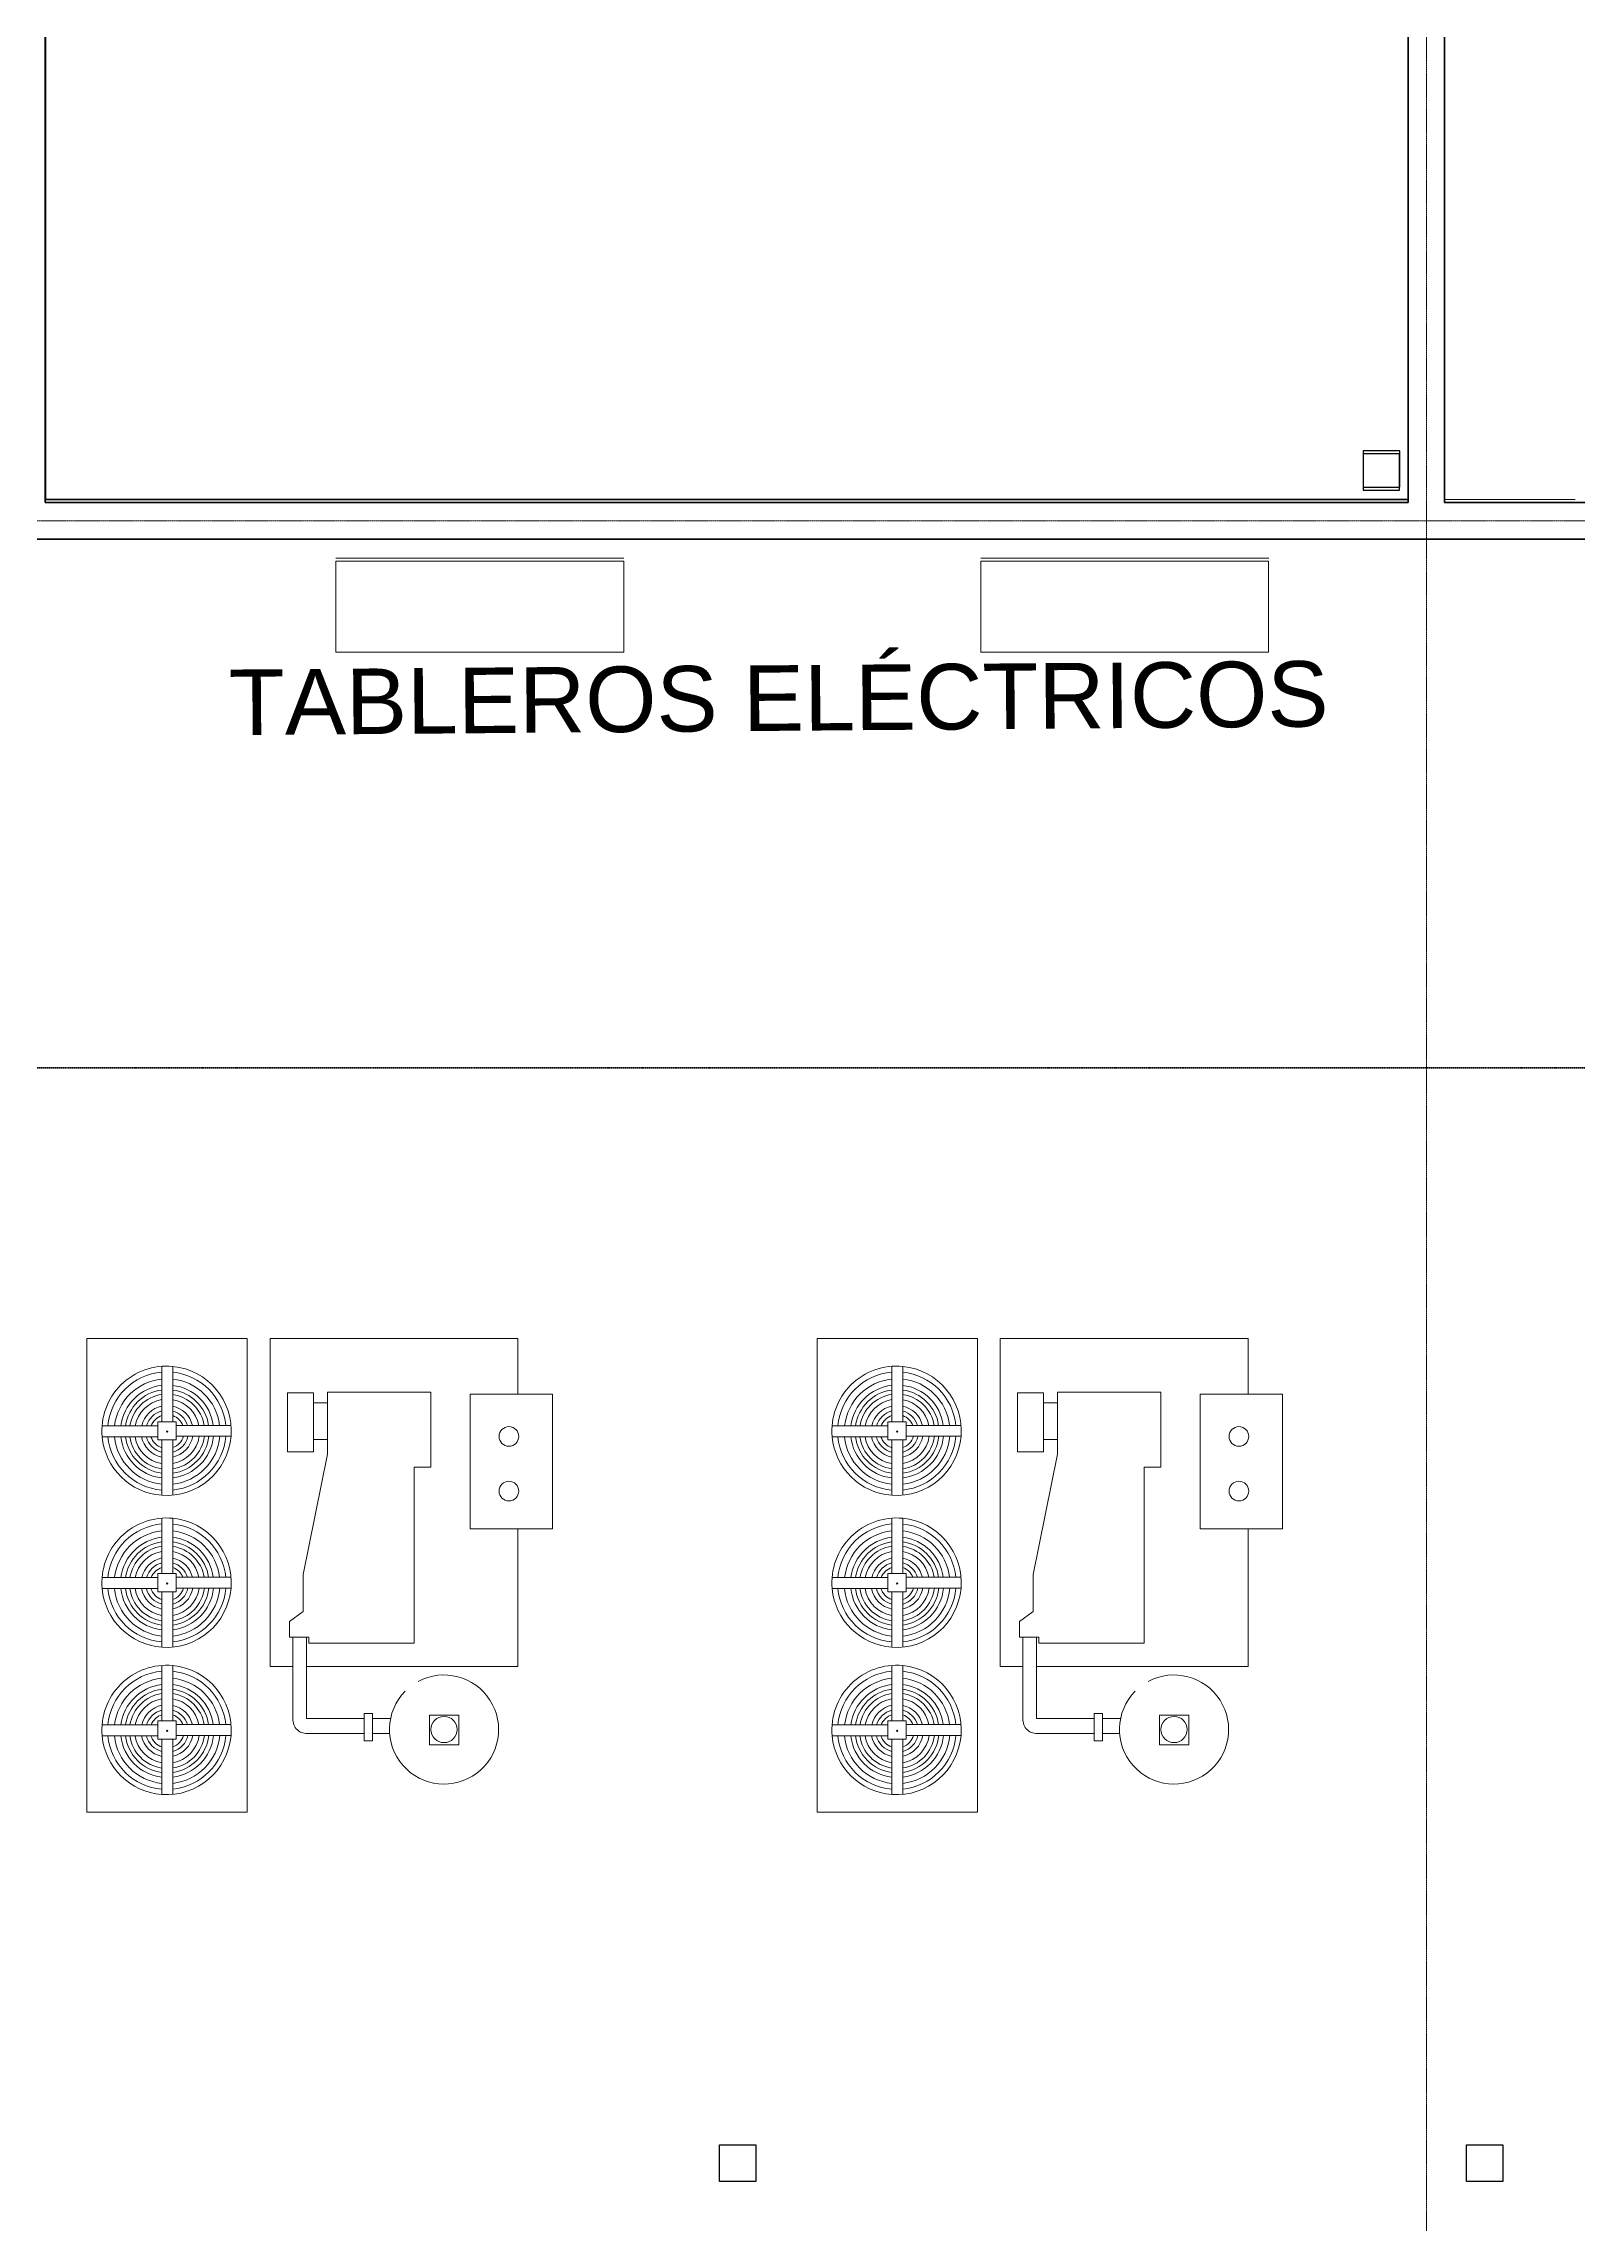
# Model space of a CAD drawing. Header units: inches. Extents: x -955375 to 106222, y -96450 to 64845.
# Drawn here: x 63569 to 67877, y 17825 to 23947 of the extents above; entities that cross this region are included whole.
import ezdxf

# ---------------------------------------------------------------- set-up
doc = ezdxf.new("R2010")
doc.units = ezdxf.units.IN
doc.header["$MEASUREMENT"] = 0
for name, pattern in [('CENTER2', [1.125, 0.75, -0.125, 0.125, -0.125]), ('CONTINUA', [0]), ('HIDDEN', [0.375, 0.25, -0.125])]:
    doc.linetypes.add(name, pattern=pattern)
for name, color, linetype in [('023_MUROS_2', 7, 'Continuous'), ('A_CORTE', 3, 'Continuous'), ('A_TEXTOLOCAL', 3, 'Continuous'), ('DIBUJO', 2, 'Continuous')]:
    doc.layers.add(name, color=color, linetype=linetype)
doc.layers.add('06 textos y cotas', color=4, linetype='Continuous', lineweight=15)
doc.layers.add('ACHUTECH', color=24, linetype='Continuous', lineweight=18)
doc.styles.get("Standard").update_dxf_attribs({"font": 'isocp2.shx'})
doc.styles.add('TEXTO-100', font='romans.shx', dxfattribs={"height": 0.15})
doc.dimstyles.new('SUPERPEQUEÑA', dxfattribs={"dimtxt": 0.1, "dimasz": 0.05, "dimexe": 0.1, "dimexo": 0.15, "dimgap": 0.05, "dimtad": 1, "dimzin": 0, "dimdsep": 46, "dimtxsty": 'Standard', "dimblk1": 'CRUZZ', "dimblk2": 'CRUZZ', "dimsah": 1, "dimcen": 0.03, "dimse1": 1, "dimse2": 1, "dimclrd": 109, "dimclre": 4, "dimclrt": 173, "dimadec": 0, "dimazin": 0, "dimtfac": 1, "dimtix": 1, "dimtmove": 1, "dimatfit": 3, "dimldrblk": 'CRUZZ', "dimfxl": 1, "dimtolj": 1, "dimtzin": 0, "dimlwd": -1, "dimarcsym": 0})

# ---------------------------------------------------------------- blocks, each defined once
blk = doc.blocks.new('A$C19842F56')
at = {"layer": 'A_TEXTOLOCAL', "color": 7, "lineweight": 30}
for p, q in [((1.01349542e-08, -3.5059542824e-06), (1.01349542e-08, 0.0999964940457119)), ((1.01349542e-08, 0.0999964940457119), (0.1000000101348633, 0.0999964940457119)), ((0.1000000101348633, 0.0999964940457119), (0.1000000101348633, -3.5059542824e-06)), ((0.1000000101348633, -3.505954253999999e-06), (1.01349542e-08, -3.505954253999999e-06))]:
    blk.add_line(p, q, dxfattribs=at)
blk = doc.blocks.new('CRUZ')
at = {"layer": 'DIBUJO', "color": 7, "lineweight": -3}
for p, q in [((-0.2186156304733231, 0), (0.2186156304733231, 0)), ((0, 0.2186156304733231), (0, -0.2186156304733231))]:
    blk.add_line(p, q, dxfattribs=at)
at = {"layer": 'DIBUJO', "color": 7, "lineweight": -3, "const_width": 0.05}
blk.add_lwpolyline([(-0.025000000000091, 0, 1), (0.025000000000091, 0, 1)], format="xyb", close=True, dxfattribs=at)
blk = doc.blocks.new('CRUZZ')
at = {"layer": 'DIBUJO', "color": 3, "xscale": 10, "yscale": 10, "zscale": 10}
blk.add_blockref('CRUZ', (0, 0), dxfattribs=at)
blk = doc.blocks.new('*D101')
at = {"layer": 'ACHUTECH', "color": 7, "ltscale": 500, "transparency": 16777216}
blk.add_line((63451.47708875019, 13588.06786039414), (63574.11683529217, 13588.06786039414), dxfattribs=at)
at = {"layer": 'Defpoints', "color": 0, "linetype": 'CONTINUA', "ltscale": 500, "transparency": 16777216}
for p in [(63451.42708875019, 22658.46661030367), (63574.16683529217, 22658.46661030367), (63574.16683529217, 13588.06786039414)]:
    blk.add_point(p, dxfattribs=at)
at = {"layer": 'ACHUTECH', "color": 7, "linetype": 'CONTINUA', "ltscale": 500, "transparency": 16777216, "xscale": 0.05, "yscale": 0.05, "zscale": 0.05, "rotation": 180}
blk.add_blockref('CRUZZ', (63451.42708875019, 13588.06786039414), dxfattribs=at)
at = {"layer": 'ACHUTECH', "color": 7, "linetype": 'CONTINUA', "ltscale": 500, "transparency": 16777216, "xscale": 0.05, "yscale": 0.05, "zscale": 0.05}
blk.add_blockref('CRUZZ', (63574.16683529217, 13588.06786039414), dxfattribs=at)
at = {"layer": 'ACHUTECH', "color": 7, "linetype": 'CONTINUA', "lineweight": 13, "ltscale": 500, "transparency": 16777216, "insert": (63512.79696202118, 13588.16287515792), "char_height": 0.15, "attachment_point": 5}
blk.add_mtext('\\A1;122.74', dxfattribs=at)
blk = doc.blocks.new('*D102')
at = {"layer": 'ACHUTECH', "color": 7, "ltscale": 500, "transparency": 16777216}
blk.add_line((63574.21683529217, 13588.06786039414), (67399.50560251666, 13588.06786039414), dxfattribs=at)
at = {"layer": 'Defpoints', "color": 0, "linetype": 'CONTINUA', "ltscale": 500, "transparency": 16777216}
for p in [(63574.16683529217, 22658.46661030367), (67399.55560251666, 22658.46661030367), (67399.55560251666, 13588.06786039414)]:
    blk.add_point(p, dxfattribs=at)
at = {"layer": 'ACHUTECH', "color": 7, "linetype": 'CONTINUA', "ltscale": 500, "transparency": 16777216, "xscale": 0.05, "yscale": 0.05, "zscale": 0.05, "rotation": 180}
blk.add_blockref('CRUZZ', (63574.16683529217, 13588.06786039414), dxfattribs=at)
at = {"layer": 'ACHUTECH', "color": 7, "linetype": 'CONTINUA', "ltscale": 500, "transparency": 16777216, "xscale": 0.05, "yscale": 0.05, "zscale": 0.05}
blk.add_blockref('CRUZZ', (67399.55560251666, 13588.06786039414), dxfattribs=at)
at = {"layer": 'ACHUTECH', "color": 7, "linetype": 'CONTINUA', "lineweight": 13, "ltscale": 500, "transparency": 16777216, "insert": (65486.86121890441, 13588.16287515792), "char_height": 0.15, "attachment_point": 5}
blk.add_mtext('\\A1;3825.39', dxfattribs=at)
blk = doc.blocks.new('*D103')
at = {"layer": 'ACHUTECH', "color": 7, "ltscale": 500, "transparency": 16777216}
blk.add_line((67399.60560251666, 13588.06786039414), (67501.78872463475, 13588.06786039414), dxfattribs=at)
at = {"layer": 'Defpoints', "color": 0, "linetype": 'CONTINUA', "ltscale": 500, "transparency": 16777216}
for p in [(67399.55560251666, 22658.46661030367), (67501.83872463476, 22658.46661030367), (67501.83872463476, 13588.06786039414)]:
    blk.add_point(p, dxfattribs=at)
at = {"layer": 'ACHUTECH', "color": 7, "linetype": 'CONTINUA', "ltscale": 500, "transparency": 16777216, "xscale": 0.05, "yscale": 0.05, "zscale": 0.05, "rotation": 180}
blk.add_blockref('CRUZZ', (67399.55560251666, 13588.06786039414), dxfattribs=at)
at = {"layer": 'ACHUTECH', "color": 7, "linetype": 'CONTINUA', "ltscale": 500, "transparency": 16777216, "xscale": 0.05, "yscale": 0.05, "zscale": 0.05}
blk.add_blockref('CRUZZ', (67501.83872463476, 13588.06786039414), dxfattribs=at)
at = {"layer": 'ACHUTECH', "color": 7, "linetype": 'CONTINUA', "lineweight": 13, "ltscale": 500, "transparency": 16777216, "insert": (67450.6971635757, 13588.16287515792), "char_height": 0.15, "attachment_point": 5}
blk.add_mtext('\\A1;102.28', dxfattribs=at)
blk = doc.blocks.new('*D104')
at = {"layer": 'ACHUTECH', "color": 7, "ltscale": 500, "transparency": 16777216}
blk.add_line((67501.88872463476, 13588.06786039414), (82077.13362649319, 13588.06786039414), dxfattribs=at)
at = {"layer": 'Defpoints', "color": 0, "linetype": 'CONTINUA', "ltscale": 500, "transparency": 16777216}
for p in [(67501.83872463476, 22658.46661030367), (82077.18362649319, 16695.36059080642), (82077.18362649319, 13588.06786039414)]:
    blk.add_point(p, dxfattribs=at)
at = {"layer": 'ACHUTECH', "color": 7, "linetype": 'CONTINUA', "ltscale": 500, "transparency": 16777216, "xscale": 0.05, "yscale": 0.05, "zscale": 0.05, "rotation": 180}
blk.add_blockref('CRUZZ', (67501.83872463476, 13588.06786039414), dxfattribs=at)
at = {"layer": 'ACHUTECH', "color": 7, "linetype": 'CONTINUA', "ltscale": 500, "transparency": 16777216, "xscale": 0.05, "yscale": 0.05, "zscale": 0.05}
blk.add_blockref('CRUZZ', (82077.18362649319, 13588.06786039414), dxfattribs=at)
at = {"layer": 'ACHUTECH', "color": 7, "linetype": 'CONTINUA', "lineweight": 13, "ltscale": 500, "transparency": 16777216, "insert": (74789.51117556397, 13588.16286039414), "char_height": 0.15, "attachment_point": 5}
blk.add_mtext('\\A1;14575.34', dxfattribs=at)
blk = doc.blocks.new('*D209')
at = {"layer": 'ACHUTECH', "color": 7, "ltscale": 500, "transparency": 16777216}
blk.add_line((95544.06483844615, 59153.03458211519), (95544.06483844617, 15079.33726133732), dxfattribs=at)
at = {"layer": 'Defpoints', "color": 0, "linetype": 'CONTINUA', "ltscale": 500, "transparency": 16777216}
for p in [(30945.85087955169, 59153.08458211519), (85094.53572898336, 15079.28726133732), (95544.06483844617, 15079.28726133732)]:
    blk.add_point(p, dxfattribs=at)
at = {"layer": 'ACHUTECH', "color": 7, "linetype": 'CONTINUA', "ltscale": 500, "transparency": 16777216, "xscale": 0.05, "yscale": 0.05, "zscale": 0.05}
for p, rotation in [((95544.06483844615, 59153.0845821152), 90), ((95544.06483844617, 15079.28726133732), 270)]:
    blk.add_blockref('CRUZZ', p, dxfattribs=dict(at, rotation=rotation))
at = {"layer": 'ACHUTECH', "color": 7, "linetype": 'CONTINUA', "lineweight": 13, "ltscale": 500, "transparency": 16777216, "insert": (95543.96983844615, 37116.18592172622), "char_height": 0.15, "attachment_point": 5, "rotation": 90}
blk.add_mtext('\\A1;44073.80', dxfattribs=at)

msp = doc.modelspace()

# ---------------------------------------------------------------- linework, layer by layer
at = {"layer": '023_MUROS_2', "color": 7, "lineweight": 50}
for p, q in [((63574.34903693132, 29365.41558023698), (63574.34903693179, 22666.89391270936)), ((67399.55560251666, 22658.46661030367), (67399.55560251666, 29367.21659004278)), ((67399.73780415629, 22666.89391270936), (67399.73780415629, 29375.64389244845)), ((67501.83872463476, 29367.21659004278), (67501.83872463476, 22658.46661030367)), ((67502.02092627439, 29375.64389244845), (67502.02092627439, 22666.89391270936)), ((63574.1668352917, 28538.72330088477), (63574.16683529217, 22658.46661030367)), ((63574.16683529217, 22658.46661030367), (67399.55560251666, 22658.46661030367)), ((63574.34903693179, 22666.89391270936), (67399.73780415629, 22666.89391270936)), ((67501.83872463476, 22658.46661030367), (93093.07587863543, 22658.4666103046)), ((82077.18362649319, 22556.18348818598), (62909.32654152167, 22556.18348818526))]:
    msp.add_line(p, q, dxfattribs=at)
at = {"layer": '06 textos y cotas', "color": 7, "linetype": 'CENTER2', "lineweight": 5}
for p, q in [((67450.69716357507, 52463.76839557814), (67450.69716357495, 12391.62924373629)), ((96031.68717033847, 22607.32504924503), (62909.32654152167, 22607.32504924442))]:
    msp.add_line(p, q, dxfattribs=at)
at = {"layer": 'A_CORTE', "color": 7, "linetype": 'HIDDEN', "lineweight": 40, "ltscale": 3}
msp.add_line((97545.11001221368, 21071.41244881567), (53134.86732921083, 21071.41244881567), dxfattribs=at)
at = {"layer": 'A_TEXTOLOCAL', "color": 7, "lineweight": 30}
for p, q in [((67273.3534924552, 22795.27633612811), (67273.3534924552, 22692.99321400996)), ((67375.63661457352, 22795.27633612811), (67273.3534924552, 22795.27633612811)), ((67273.53569409483, 22803.70363853386), (67273.53569409483, 22701.42051641564)), ((67375.81881621316, 22803.70363853386), (67273.53569409483, 22803.70363853386)), ((67375.63661457352, 22692.99321400996), (67375.63661457352, 22795.27633612811)), ((67375.81881621316, 22701.42051641564), (67375.81881621316, 22803.70363853386)), ((67273.3534924552, 22692.99321400996), (67375.63661457352, 22692.99321400996)), ((67273.53569409483, 22701.42051641564), (67375.81881621316, 22701.42051641564))]:
    msp.add_line(p, q, dxfattribs=at)
at = {"layer": 'ACHUTECH', "color": 7, "linetype": 'CONTINUA', "lineweight": 13, "ltscale": 500}
for p, q in [((67501.83872463476, 22658.46661030367), (67867.72054575464, 22658.46661030367)), ((67502.02092627439, 22666.89391270936), (67867.90274739427, 22666.89391270936)), ((64389.54160776308, 22238.63566215444), (64389.54160776308, 22494.34346745021)), ((64389.54160776308, 22494.34346745021), (65197.57827249767, 22494.34346745021)), ((64389.72380940271, 22502.7707698559), (65197.76047413731, 22502.7707698559)), ((65197.57827249767, 22494.34346745021), (65197.57827249767, 22238.63566215444)), ((66199.95286925758, 22238.63566215444), (66199.95286925758, 22494.34346745021)), ((66199.95286925758, 22494.34346745021), (67007.98953399218, 22494.34346745021)), ((66200.1350708972, 22502.7707698559), (67008.17173563181, 22502.7707698559)), ((67007.98953399218, 22494.34346745021), (67007.98953399218, 22238.63566215444)), ((65197.57827249767, 22238.63566215444), (64389.54160776308, 22238.63566215444)), ((67007.98953399218, 22238.63566215444), (66199.95286925758, 22238.63566215444)), ((63691.08954804289, 18982.54557979052), (63691.08954804289, 20312.22616732851)), ((63691.08954804289, 20312.22616732851), (64141.13528536304, 20312.22616732851)), ((64141.13528536304, 18982.54557979052), (64141.13528536304, 20312.22616732851)), ((64900.88664643564, 20312.22616732851), (64205.36141602864, 20312.22616732851)), ((64205.36141602864, 20312.22616732851), (64205.36141602899, 19391.57597469456)), ((64900.88664643506, 20155.59858570204), (64900.88664643611, 20312.22616732851)), ((65740.20667859411, 18982.54557979052), (65740.20667859411, 20312.22616732851)), ((65740.20667859411, 20312.22616732851), (66190.25241591415, 20312.22616732851)), ((66190.25241591415, 18982.54557979052), (66190.25241591415, 20312.22616732851)), ((66950.00377698673, 20312.22616732851), (66254.4785465795, 20312.22616732851)), ((66254.4785465795, 20312.22616732851), (66254.47854658008, 19391.57597469456)), ((66950.00377698638, 20155.59858570204), (66950.0037769872, 20312.22616732851)), ((63901.12816994391, 20233.99821890114), (63901.12816994391, 20078.44031212469)), ((63931.81310657925, 20233.65915507964), (63931.8131065796, 20078.44031212469)), ((65950.24530049512, 20233.99821890114), (65950.24530049512, 20078.44031212469)), ((65980.93023713025, 20233.65915507964), (65980.93023713071, 20078.44031212469)), ((64253.75013781464, 19993.81191524005), (64253.75013781464, 20159.85565596884)), ((64253.75013781464, 20159.85565596884), (64327.00627006244, 20159.85565596884)), ((64327.00627006244, 20159.85565596884), (64327.00627006244, 19993.81191524005)), ((64656.24195998433, 20160.88999291461), (64366.56269221386, 20160.88999291461)), ((64366.56269221386, 19986.79179936546), (64366.56269221386, 20160.88999291461)), ((64656.24195998491, 19950.95320781188), (64656.24195998433, 20160.88999291461)), ((64766.75560551387, 20155.59858570204), (64766.75560551387, 19777.26834095797)), ((64766.75560551387, 20155.59858570204), (64997.50533736152, 20155.59858570204)), ((64997.50533736152, 20155.59858570204), (64997.50533736152, 19777.26834095797)), ((66302.86726836598, 19993.81191524005), (66302.86726836598, 20159.85565596884)), ((66302.86726836598, 20159.85565596884), (66376.12340061355, 20159.85565596884)), ((66376.12340061355, 20159.85565596884), (66376.12340061355, 19993.81191524005)), ((66705.35909053544, 20160.88999291461), (66415.67982276509, 20160.88999291461)), ((66415.67982276509, 19986.79179936546), (66415.67982276509, 20160.88999291461)), ((66705.35909053602, 19950.95320781188), (66705.35909053544, 20160.88999291461)), ((66815.87273606498, 20155.59858570204), (66815.87273606498, 19777.26834095797)), ((66815.87273606498, 20155.59858570204), (67046.62246791263, 20155.59858570204)), ((67046.62246791263, 20155.59858570204), (67046.62246791263, 19777.26834095797)), ((64327.00627006244, 20131.57718920363), (64366.56269221386, 20131.57718920363)), ((66376.12340061355, 20131.57718920363), (66415.67982276509, 20131.57718920363)), ((63890.35937680861, 20066.93396835079), (63733.39824522824, 20066.93396835079)), ((63890.35937680815, 20036.24903171528), (63733.61518297452, 20036.24903171537)), ((63890.35937680815, 20078.44031212469), (63941.5009378676, 20078.44031212469)), ((63890.35937680815, 20027.29875106552), (63890.35937680815, 20078.44031212469)), ((63941.5009378676, 20027.29875106552), (63890.35937680815, 20027.29875106552)), ((63901.12816994391, 20027.29875106552), (63901.12816994391, 19871.74356123936)), ((63931.8131065796, 20027.29875106552), (63931.81310658019, 19872.08262506095)), ((63941.5009378676, 20078.44031212469), (63941.5009378676, 20027.29875106552)), ((64095.44924499137, 20068.10398766299), (63941.5009378676, 20068.10398766299)), ((64095.43070018066, 20037.41905102749), (63941.5009378676, 20037.41905102749)), ((64327.00627006244, 20028.87649401931), (64366.56269221386, 20028.87649401939)), ((65939.47650735972, 20066.93396835079), (65782.51537577933, 20066.93396835079)), ((65939.47650735926, 20036.24903171528), (65782.73231352575, 20036.24903171537)), ((65939.47650735926, 20078.44031212469), (65990.61806841871, 20078.44031212469)), ((65939.47650735926, 20027.29875106552), (65939.47650735926, 20078.44031212469)), ((65990.61806841871, 20027.29875106552), (65939.47650735926, 20027.29875106552)), ((65950.24530049512, 20027.29875106552), (65950.24530049512, 19871.74356123936)), ((65980.93023713071, 20027.29875106552), (65980.9302371313, 19872.08262506095)), ((65990.61806841871, 20078.44031212469), (65990.61806841871, 20027.29875106552)), ((66144.56637554236, 20068.10398766299), (65990.61806841871, 20068.10398766299)), ((66144.54783073165, 20037.41905102749), (65990.61806841871, 20037.41905102749)), ((66376.12340061355, 20028.87649401931), (66415.67982276509, 20028.87649401939)), ((64327.00627006244, 19993.81191524005), (64253.75013781464, 19993.81191524005)), ((64298.25103257081, 19649.34022936776), (64366.56269221386, 19986.79179936546)), ((66376.12340061355, 19993.81191524005), (66302.86726836598, 19993.81191524005)), ((66347.36816312191, 19649.34022936776), (66415.67982276509, 19986.79179936546)), ((64609.14392704653, 19456.64704876266), (64609.14392704653, 19950.95320781188)), ((64609.14392704653, 19950.95320781188), (64656.24195998433, 19950.95320781188)), ((66658.26105759764, 19456.64704876266), (66658.26105759764, 19950.95320781188)), ((66658.26105759764, 19950.95320781188), (66705.35909053544, 19950.95320781188)), ((63901.12816994391, 19807.6611817538), (63901.12816994391, 19652.10327497723)), ((63931.81310657925, 19807.32211793221), (63931.8131065796, 19652.10327497723)), ((64766.75560551387, 19777.26834095797), (64997.50533736152, 19777.26834095797)), ((64900.88664643366, 19391.57597469456), (64900.88664643413, 19777.26834095797)), ((65950.24530049512, 19807.6611817538), (65950.24530049512, 19652.10327497723)), ((65980.93023713025, 19807.32211793221), (65980.93023713071, 19652.10327497723)), ((66815.87273606498, 19777.26834095797), (67046.62246791263, 19777.26834095797)), ((66950.00377698477, 19391.57597469456), (66950.00377698534, 19777.26834095797)), ((63890.35937680815, 19652.10327497723), (63941.5009378676, 19652.10327497723)), ((63890.35937680815, 19600.9617139181), (63890.35937680815, 19652.10327497723)), ((63941.5009378676, 19652.10327497723), (63941.5009378676, 19600.9617139181)), ((65939.47650735926, 19652.10327497723), (65990.61806841871, 19652.10327497723)), ((65939.47650735926, 19600.9617139181), (65939.47650735926, 19652.10327497723)), ((65990.61806841871, 19652.10327497723), (65990.61806841871, 19600.9617139181)), ((63890.35937680861, 19640.59693120347), (63733.39824522824, 19640.59693120347)), ((63890.35937680815, 19609.91199456798), (63733.61518297452, 19609.91199456798)), ((63941.5009378676, 19600.9617139181), (63890.35937680815, 19600.9617139181)), ((63901.12816994391, 19600.9617139181), (63901.12816994391, 19445.40652409202)), ((63931.8131065796, 19600.9617139181), (63931.81310658019, 19445.7455879136)), ((64095.44924499137, 19641.76695051556), (63941.5009378676, 19641.76695051556)), ((64095.43070018066, 19611.08201388006), (63941.5009378676, 19611.08201388006)), ((64298.25103257081, 19545.77555019495), (64298.25103257081, 19649.34022936733)), ((65939.47650735972, 19640.59693120347), (65782.51537577933, 19640.59693120347)), ((65939.47650735926, 19609.91199456798), (65782.73231352575, 19609.91199456798)), ((65990.61806841871, 19600.9617139181), (65939.47650735926, 19600.9617139181)), ((65950.24530049512, 19600.9617139181), (65950.24530049512, 19445.40652409202)), ((65980.93023713071, 19600.9617139181), (65980.9302371313, 19445.7455879136)), ((66144.56637554236, 19641.76695051556), (65990.61806841871, 19641.76695051556)), ((66144.54783073165, 19611.08201388006), (65990.61806841871, 19611.08201388006)), ((66347.36816312191, 19545.77555019495), (66347.36816312191, 19649.34022936733)), ((64259.65408141834, 19517.16404766047), (64298.25103257081, 19545.77555019466)), ((66308.77121196933, 19517.16404766047), (66347.36816312191, 19545.77555019466)), ((64259.65408141834, 19473.40532537609), (64259.65408141834, 19517.16404766047)), ((64313.42719977049, 19473.40532537609), (64259.65408141834, 19473.40532537609)), ((64269.10039118779, 19473.40532537609), (64269.10039118779, 19245.17055811713)), ((64307.57048771555, 19245.55756450511), (64307.57048771555, 19473.40532537609)), ((64313.42719977049, 19456.64704876266), (64313.42719977049, 19473.40532537609)), ((66308.77121196933, 19473.40532537609), (66308.77121196933, 19517.16404766047)), ((66362.5443303217, 19473.40532537609), (66308.77121196933, 19473.40532537609)), ((66318.21752173889, 19473.40532537609), (66318.21752173889, 19245.17055811713)), ((66356.68761826666, 19245.55756450511), (66356.68761826666, 19473.40532537609)), ((66362.5443303217, 19456.64704876266), (66362.5443303217, 19473.40532537609)), ((64313.42719977049, 19456.64704876266), (64609.14392704653, 19456.64704876266)), ((66362.5443303217, 19456.64704876266), (66658.26105759764, 19456.64704876266)), ((63901.12816994391, 19394.15835644992), (63901.12816994391, 19238.60044967337)), ((63931.81310657925, 19393.81929262834), (63931.8131065796, 19238.60044967337)), ((64205.36141602945, 19391.57597469456), (64269.10039118779, 19391.57597469456)), ((64307.57048771555, 19391.57597469441), (64900.88664643366, 19391.57597469456)), ((65950.24530049512, 19394.15835644992), (65950.24530049512, 19238.60044967337)), ((65980.93023713025, 19393.81929262834), (65980.93023713071, 19238.60044967337)), ((66254.47854658043, 19391.57597469456), (66318.21752173889, 19391.57597469456)), ((66356.68761826666, 19391.57597469441), (66950.00377698477, 19391.57597469456)), ((63890.35937680861, 19227.09410589957), (63733.39824522824, 19227.09410589957)), ((63890.35937680815, 19238.60044967337), (63941.5009378676, 19238.60044967337)), ((63890.35937680815, 19187.45888861422), (63890.35937680815, 19238.60044967337)), ((63941.5009378676, 19238.60044967337), (63941.5009378676, 19187.45888861422)), ((64095.44924499137, 19228.26412521178), (63941.5009378676, 19228.26412521169)), ((64469.40938980618, 19245.55756450511), (64307.57048771555, 19245.55756450511)), ((64492.52923296465, 19259.27379090717), (64469.40938980618, 19259.27379090717)), ((64469.40938980618, 19259.27379090717), (64469.40938980618, 19182.86252965668)), ((64492.52923296465, 19245.21555886037), (64492.52923296465, 19259.27379090717)), ((64543.3439235461, 19245.21555886037), (64492.52923296465, 19245.21555886037)), ((64492.52923296465, 19245.21555886037), (64492.52923296465, 19203.48187000105)), ((64652.8803412691, 19254.55771306337), (64652.8803412691, 19171.18033682945)), ((64734.66176807872, 19254.55771306337), (64652.8803412691, 19254.55771306337)), ((64734.66176807872, 19171.18033682945), (64734.66176807872, 19254.55771306337)), ((65939.47650735972, 19227.09410589957), (65782.51537577933, 19227.09410589957)), ((65939.47650735926, 19238.60044967337), (65990.61806841871, 19238.60044967337)), ((65939.47650735926, 19187.45888861422), (65939.47650735926, 19238.60044967337)), ((65990.61806841871, 19238.60044967337), (65990.61806841871, 19187.45888861422)), ((66144.56637554236, 19228.26412521178), (65990.61806841871, 19228.26412521169)), ((66518.52652035718, 19245.55756450511), (66356.68761826666, 19245.55756450511)), ((66541.64636351576, 19259.27379090717), (66518.52652035718, 19259.27379090717)), ((66518.52652035718, 19259.27379090717), (66518.52652035718, 19182.86252965668)), ((66541.64636351576, 19245.21555886037), (66541.64636351576, 19259.27379090717)), ((66592.46105409732, 19245.21555886037), (66541.64636351576, 19245.21555886037)), ((66541.64636351576, 19245.21555886037), (66541.64636351576, 19203.48187000105)), ((66701.9974718201, 19254.55771306337), (66701.9974718201, 19171.18033682945)), ((66783.77889862983, 19254.55771306337), (66701.9974718201, 19254.55771306337)), ((66783.77889862983, 19171.18033682945), (66783.77889862983, 19254.55771306337)), ((63890.35937680815, 19196.40916926407), (63733.61518297452, 19196.40916926407)), ((63941.5009378676, 19187.45888861422), (63890.35937680815, 19187.45888861422)), ((63901.12816994391, 19187.45888861422), (63901.12816994391, 19031.90369878814)), ((63931.8131065796, 19187.45888861422), (63931.81310658019, 19032.24276260973)), ((64095.43070018066, 19197.57918857628), (63941.5009378676, 19197.57918857628)), ((64469.40938980618, 19203.48187000105), (64314.2537518735, 19203.48187000105)), ((64469.40938980618, 19182.86252965668), (64492.52923296465, 19182.86252965668)), ((64492.52923296465, 19203.48187000105), (64540.55649012407, 19203.48187000105)), ((64492.52923296465, 19182.86252965668), (64492.52923296465, 19203.48187000105)), ((64652.8803412691, 19171.18033682945), (64734.66176807872, 19171.18033682945)), ((65939.47650735926, 19196.40916926407), (65782.73231352575, 19196.40916926407)), ((65990.61806841871, 19187.45888861422), (65939.47650735926, 19187.45888861422)), ((65950.24530049512, 19187.45888861422), (65950.24530049512, 19031.90369878814)), ((65980.93023713071, 19187.45888861422), (65980.9302371313, 19032.24276260973)), ((66144.54783073165, 19197.57918857628), (65990.61806841871, 19197.57918857628)), ((66518.52652035718, 19203.48187000105), (66363.37088242472, 19203.48187000105)), ((66518.52652035718, 19182.86252965668), (66541.64636351576, 19182.86252965668)), ((66541.64636351576, 19203.48187000105), (66589.6736206753, 19203.48187000105)), ((66541.64636351576, 19182.86252965668), (66541.64636351576, 19203.48187000105)), ((66701.9974718201, 19171.18033682945), (66783.77889862983, 19171.18033682945)), ((64141.13528536304, 18982.54557979052), (63691.08954804289, 18982.54557979052)), ((66190.25241591415, 18982.54557979052), (65740.20667859411, 18982.54557979052))]:
    msp.add_line(p, q, dxfattribs=at)
for centre, radius in [((63916.05333937655, 20050.4948508525), 1.76535530784751), ((64875.293704745, 20036.87762608686), 27.60684029494941), ((65965.17046992754, 20050.4948508525), 1.76535530784751), ((66924.41083529634, 20036.87762608686), 27.60684029494941), ((64875.293704745, 19883.67709734753), 27.60684029494941), ((66924.41083529634, 19883.67709734753), 27.60684029494941), ((63916.05333937655, 19624.15781370515), 1.76535530784751), ((65965.17046992754, 19624.15781370515), 1.76535530784751), ((64693.34293859983, 19214.23704752653), 36.78360715117748), ((66742.46006915093, 19214.23704752653), 36.78360715117748), ((63916.05333937655, 19210.65498840129), 1.76535530784751), ((65965.17046992754, 19210.65498840129), 1.76535530784751)]:
    msp.add_circle(centre, radius, dxfattribs=at)
for centre, radius, start, end in [((63914.4710824896, 20052.87089007023), 181.6181228969627, 84.52069585420385, 185.2511107627845), ((63915.27401881824, 20052.0788769983), 166.2544460683367, 94.88094361581173, 174.8736970342991), ((63914.4710824896, 20052.87089007023), 181.6181228969627, 355.1194478880973, 84.52069586382792), ((63915.27401881824, 20052.0788769983), 166.2544460683367, 5.531274331777785, 84.29073957461198), ((65963.58821304071, 20052.87089007023), 181.6181228969627, 84.52069585420385, 185.2511107627845), ((65964.39114936945, 20052.0788769983), 166.2544460683367, 94.88094361581173, 174.8736970342991), ((65963.58821304071, 20052.87089007023), 181.6181228969627, 355.1194478880973, 84.52069586382792), ((65964.39114936945, 20052.0788769983), 166.2544460683367, 5.531274331777785, 84.29073957461198), ((63916.05333937655, 20050.4948508525), 148.3299410821736, 95.7749557676368, 173.6369490322292), ((63916.05333937655, 20050.4948508525), 130.8074433278447, 96.55173486231743, 172.7803098185304), ((63916.05333937655, 20050.4948508525), 117.8023771736312, 97.2787471613685, 171.9782927845558), ((63916.05333937655, 20050.4948508525), 105.5466185574762, 98.12934753279251, 171.0395763179174), ((63916.05333937655, 20050.4948508525), 148.3299410821736, 6.81800490613774, 83.90092310115995), ((63916.05333937655, 20050.4948508525), 130.8074433278447, 7.736575649678109, 83.08015632138348), ((63916.05333937655, 20050.4948508525), 117.8023771736312, 8.5968114411953, 82.31183980659655), ((63916.05333937655, 20050.4948508525), 105.5466185574762, 9.60399680740898, 81.41272755099223), ((65965.17046992754, 20050.4948508525), 148.3299410821736, 95.7749557676368, 173.6369490322292), ((65965.17046992754, 20050.4948508525), 130.8074433278447, 96.55173486231743, 172.7803098185304), ((65965.17046992754, 20050.4948508525), 117.8023771736312, 97.2787471613685, 171.9782927845558), ((65965.17046992754, 20050.4948508525), 105.5466185574762, 98.12934753279251, 171.0395763179174), ((65965.17046992754, 20050.4948508525), 148.3299410821736, 6.81800490613774, 83.90092310115995), ((65965.17046992754, 20050.4948508525), 130.8074433278447, 7.736575649678109, 83.08015632138348), ((65965.17046992754, 20050.4948508525), 117.8023771736312, 8.5968114411953, 82.31183980659655), ((65965.17046992754, 20050.4948508525), 105.5466185574762, 9.60399680740898, 81.41272755099223), ((63916.05333937655, 20050.4948508525), 91.08615290911234, 99.43088359484734, 169.6023515416468), ((63916.05333937655, 20050.4948508525), 73.21808479496963, 101.7619179338283, 167.0251908827081), ((63916.05333937655, 20050.4948508525), 59.91693991155533, 104.424122695331, 164.0758178632219), ((63916.05333937655, 20050.4948508525), 47.60757280697148, 108.2705314871094, 159.799604579556), ((63916.05333937655, 20050.4948508525), 91.08615290911234, 11.14683126653378, 80.03651890811247), ((63916.05333937655, 20050.4948508525), 73.21808479496963, 13.91620373182108, 77.57014633719386), ((63916.05333937655, 20050.4948508525), 59.91693991155533, 17.09113625494783, 74.75025598427987), ((63916.05333937655, 20050.4948508525), 47.60757280697148, 21.70827865815334, 70.66839940832813), ((65965.17046992754, 20050.4948508525), 91.08615290911234, 99.43088359484734, 169.6023515416468), ((65965.17046992754, 20050.4948508525), 73.21808479496963, 101.7619179338283, 167.0251908827081), ((65965.17046992754, 20050.4948508525), 59.91693991155533, 104.424122695331, 164.0758178632219), ((65965.17046992754, 20050.4948508525), 47.60757280697148, 108.2705314871094, 159.799604579556), ((65965.17046992754, 20050.4948508525), 91.08615290911234, 11.14683126653378, 80.03651890811247), ((65965.17046992754, 20050.4948508525), 73.21808479496963, 13.91620373182108, 77.57014633719386), ((65965.17046992754, 20050.4948508525), 59.91693991155533, 17.09113625494783, 74.75025598427987), ((65965.17046992754, 20050.4948508525), 47.60757280697148, 21.70827865815334, 70.66839940832813), ((63914.4710824896, 20052.87089007023), 181.6181228969627, 185.2511107535753, 265.7868634026187), ((63915.27401881824, 20052.0788769983), 166.2544460683367, 185.4636696425169, 265.1190563843959), ((63916.05333937655, 20050.4948508525), 148.3299410821736, 185.5112632543803, 264.2250442325706), ((63916.05333937655, 20050.4948508525), 130.8074433278447, 186.2523008146458, 263.4482651378896), ((63916.05333937655, 20050.4948508525), 117.8023771736312, 186.9457676043942, 262.7212528386315), ((63916.05333937655, 20050.4948508525), 105.5466185574762, 187.7569903441259, 261.8706524674138), ((63916.05333937655, 20050.4948508525), 91.08615290911234, 188.9979655484976, 260.5691164051527), ((63916.05333937655, 20050.4948508525), 73.21808479496963, 191.2194268889199, 258.2380820663757), ((63916.05333937655, 20050.4948508525), 59.91693991155533, 193.7543393790709, 255.5758773048709), ((63916.05333937655, 20050.4948508525), 47.60757280697148, 197.4116197428429, 251.7294685130885), ((63914.4710824896, 20052.87089007023), 181.6181228969627, 265.7868633951044, 355.1194478966834), ((63915.27401881824, 20052.0788769983), 166.2544460683367, 275.7092604255955, 354.9412574551039), ((63916.05333937655, 20050.4948508525), 148.3299410821736, 276.0990768990473, 354.9426132368238), ((63916.05333937655, 20050.4948508525), 130.8074433278447, 276.9198436788234, 354.2630062038749), ((63916.05333937655, 20050.4948508525), 117.8023771736312, 277.68816019361, 353.6271648351775), ((63916.05333937655, 20050.4948508525), 105.5466185574762, 278.5872724492139, 352.883543613925), ((63916.05333937655, 20050.4948508525), 91.08615290911234, 279.9634810920928, 351.7464349221331), ((63916.05333937655, 20050.4948508525), 73.21808479496963, 282.4298536630097, 349.7125312711972), ((63916.05333937655, 20050.4948508525), 59.91693991155533, 285.2497440159761, 347.3947828866016), ((63916.05333937655, 20050.4948508525), 47.60757280697148, 289.3316005919376, 344.0583668963147), ((65963.58821304071, 20052.87089007023), 181.6181228969627, 185.2511107535753, 265.7868634026187), ((65964.39114936945, 20052.0788769983), 166.2544460683367, 185.4636696425169, 265.1190563843959), ((65965.17046992754, 20050.4948508525), 148.3299410821736, 185.5112632543803, 264.2250442325706), ((65965.17046992754, 20050.4948508525), 130.8074433278447, 186.2523008146458, 263.4482651378896), ((65965.17046992754, 20050.4948508525), 117.8023771736312, 186.9457676043942, 262.7212528386315), ((65965.17046992754, 20050.4948508525), 105.5466185574762, 187.7569903441259, 261.8706524674138), ((65965.17046992754, 20050.4948508525), 91.08615290911234, 188.9979655484976, 260.5691164051527), ((65965.17046992754, 20050.4948508525), 73.21808479496963, 191.2194268889199, 258.2380820663757), ((65965.17046992754, 20050.4948508525), 59.91693991155533, 193.7543393790709, 255.5758773048709), ((65965.17046992754, 20050.4948508525), 47.60757280697148, 197.4116197428429, 251.7294685130885), ((65963.58821304071, 20052.87089007023), 181.6181228969627, 265.7868633951044, 355.1194478966834), ((65964.39114936945, 20052.0788769983), 166.2544460683367, 275.7092604255955, 354.9412574551039), ((65965.17046992754, 20050.4948508525), 148.3299410821736, 276.0990768990473, 354.9426132368238), ((65965.17046992754, 20050.4948508525), 130.8074433278447, 276.9198436788234, 354.2630062038749), ((65965.17046992754, 20050.4948508525), 117.8023771736312, 277.68816019361, 353.6271648351775), ((65965.17046992754, 20050.4948508525), 105.5466185574762, 278.5872724492139, 352.883543613925), ((65965.17046992754, 20050.4948508525), 91.08615290911234, 279.9634810920928, 351.7464349221331), ((65965.17046992754, 20050.4948508525), 73.21808479496963, 282.4298536630097, 349.7125312711972), ((65965.17046992754, 20050.4948508525), 59.91693991155533, 285.2497440159761, 347.3947828866016), ((65965.17046992754, 20050.4948508525), 47.60757280697148, 289.3316005919376, 344.0583668963147), ((63914.4710824896, 19626.53385292292), 181.6181228969627, 84.52069585420385, 185.2511107627845), ((63915.27401881824, 19625.74183985096), 166.2544460683367, 94.88094361581173, 174.8736970342991), ((63914.4710824896, 19626.53385292292), 181.6181228969627, 355.1194478880973, 84.52069586382792), ((63915.27401881824, 19625.74183985096), 166.2544460683367, 5.531274331777785, 84.29073957461198), ((65963.58821304071, 19626.53385292292), 181.6181228969627, 84.52069585420385, 185.2511107627845), ((65964.39114936945, 19625.74183985096), 166.2544460683367, 94.88094361581173, 174.8736970342991), ((65963.58821304071, 19626.53385292292), 181.6181228969627, 355.1194478880973, 84.52069586382792), ((65964.39114936945, 19625.74183985096), 166.2544460683367, 5.531274331777785, 84.29073957461198), ((63916.05333937655, 19624.15781370515), 148.3299410821736, 95.7749557676368, 173.6369490322292), ((63916.05333937655, 19624.15781370515), 130.8074433278447, 96.55173486231743, 172.7803098185304), ((63916.05333937655, 19624.15781370515), 117.8023771736312, 97.2787471613685, 171.9782927845558), ((63916.05333937655, 19624.15781370515), 105.5466185574762, 98.12934753279251, 171.0395763179174), ((63916.05333937655, 19624.15781370515), 91.08615290911234, 99.43088359484734, 169.6023515416468), ((63916.05333937655, 19624.15781370515), 148.3299410821736, 6.81800490613774, 83.90092310115995), ((63916.05333937655, 19624.15781370515), 130.8074433278447, 7.736575649678109, 83.08015632138348), ((63916.05333937655, 19624.15781370515), 117.8023771736312, 8.5968114411953, 82.31183980659655), ((63916.05333937655, 19624.15781370515), 105.5466185574762, 9.60399680740898, 81.41272755099223), ((63916.05333937655, 19624.15781370515), 91.08615290911234, 11.14683126653378, 80.03651890811247), ((65965.17046992754, 19624.15781370515), 148.3299410821736, 95.7749557676368, 173.6369490322292), ((65965.17046992754, 19624.15781370515), 130.8074433278447, 96.55173486231743, 172.7803098185304), ((65965.17046992754, 19624.15781370515), 117.8023771736312, 97.2787471613685, 171.9782927845558), ((65965.17046992754, 19624.15781370515), 105.5466185574762, 98.12934753279251, 171.0395763179174), ((65965.17046992754, 19624.15781370515), 91.08615290911234, 99.43088359484734, 169.6023515416468), ((65965.17046992754, 19624.15781370515), 148.3299410821736, 6.81800490613774, 83.90092310115995), ((65965.17046992754, 19624.15781370515), 130.8074433278447, 7.736575649678109, 83.08015632138348), ((65965.17046992754, 19624.15781370515), 117.8023771736312, 8.5968114411953, 82.31183980659655), ((65965.17046992754, 19624.15781370515), 105.5466185574762, 9.60399680740898, 81.41272755099223), ((65965.17046992754, 19624.15781370515), 91.08615290911234, 11.14683126653378, 80.03651890811247), ((63916.05333937655, 19624.15781370515), 73.21808479496963, 101.7619179338283, 167.0251908827081), ((63916.05333937655, 19624.15781370515), 59.91693991155533, 104.424122695331, 164.0758178632219), ((63916.05333937655, 19624.15781370515), 47.60757280697148, 108.2705314871094, 159.799604579556), ((63916.05333937655, 19624.15781370515), 73.21808479496963, 13.91620373182108, 77.57014633719386), ((63916.05333937655, 19624.15781370515), 59.91693991155533, 17.09113625494783, 74.75025598427987), ((63916.05333937655, 19624.15781370515), 47.60757280697148, 21.70827865815334, 70.66839940832813), ((65965.17046992754, 19624.15781370515), 73.21808479496963, 101.7619179338283, 167.0251908827081), ((65965.17046992754, 19624.15781370515), 59.91693991155533, 104.424122695331, 164.0758178632219), ((65965.17046992754, 19624.15781370515), 47.60757280697148, 108.2705314871094, 159.799604579556), ((65965.17046992754, 19624.15781370515), 73.21808479496963, 13.91620373182108, 77.57014633719386), ((65965.17046992754, 19624.15781370515), 59.91693991155533, 17.09113625494783, 74.75025598427987), ((65965.17046992754, 19624.15781370515), 47.60757280697148, 21.70827865815334, 70.66839940832813), ((63914.4710824896, 19626.53385292292), 181.6181228969627, 185.2511107535753, 265.7868634026187), ((63915.27401881824, 19625.74183985096), 166.2544460683367, 185.4636696425169, 265.1190563843959), ((63916.05333937655, 19624.15781370515), 148.3299410821736, 185.5112632543803, 264.2250442325706), ((63916.05333937655, 19624.15781370515), 130.8074433278447, 186.2523008146458, 263.4482651378896), ((63916.05333937655, 19624.15781370515), 117.8023771736312, 186.9457676043942, 262.7212528386315), ((63916.05333937655, 19624.15781370515), 105.5466185574762, 187.7569903441259, 261.8706524674138), ((63916.05333937655, 19624.15781370515), 91.08615290911234, 188.9979655484976, 260.5691164051527), ((63916.05333937655, 19624.15781370515), 73.21808479496963, 191.2194268889199, 258.2380820663757), ((63916.05333937655, 19624.15781370515), 59.91693991155533, 193.7543393790709, 255.5758773048709), ((63916.05333937655, 19624.15781370515), 47.60757280697148, 197.4116197428429, 251.7294685130885), ((63914.4710824896, 19626.53385292292), 181.6181228969627, 265.7868633951044, 355.1194478966834), ((63915.27401881824, 19625.74183985096), 166.2544460683367, 275.7092604255955, 354.9412574551039), ((63916.05333937655, 19624.15781370515), 148.3299410821736, 276.0990768990473, 354.9426132368238), ((63916.05333937655, 19624.15781370515), 130.8074433278447, 276.9198436788234, 354.2630062038749), ((63916.05333937655, 19624.15781370515), 117.8023771736312, 277.68816019361, 353.6271648351775), ((63916.05333937655, 19624.15781370515), 105.5466185574762, 278.5872724492139, 352.883543613925), ((63916.05333937655, 19624.15781370515), 91.08615290911234, 279.9634810920928, 351.7464349221331), ((63916.05333937655, 19624.15781370515), 73.21808479496963, 282.4298536630097, 349.7125312711972), ((63916.05333937655, 19624.15781370515), 59.91693991155533, 285.2497440159761, 347.3947828866016), ((63916.05333937655, 19624.15781370515), 47.60757280697148, 289.3316005919376, 344.0583668963147), ((65963.58821304071, 19626.53385292292), 181.6181228969627, 185.2511107535753, 265.7868634026187), ((65964.39114936945, 19625.74183985096), 166.2544460683367, 185.4636696425169, 265.1190563843959), ((65965.17046992754, 19624.15781370515), 148.3299410821736, 185.5112632543803, 264.2250442325706), ((65965.17046992754, 19624.15781370515), 130.8074433278447, 186.2523008146458, 263.4482651378896), ((65965.17046992754, 19624.15781370515), 117.8023771736312, 186.9457676043942, 262.7212528386315), ((65965.17046992754, 19624.15781370515), 105.5466185574762, 187.7569903441259, 261.8706524674138), ((65965.17046992754, 19624.15781370515), 91.08615290911234, 188.9979655484976, 260.5691164051527), ((65965.17046992754, 19624.15781370515), 73.21808479496963, 191.2194268889199, 258.2380820663757), ((65965.17046992754, 19624.15781370515), 59.91693991155533, 193.7543393790709, 255.5758773048709), ((65965.17046992754, 19624.15781370515), 47.60757280697148, 197.4116197428429, 251.7294685130885), ((65963.58821304071, 19626.53385292292), 181.6181228969627, 265.7868633951044, 355.1194478966834), ((65964.39114936945, 19625.74183985096), 166.2544460683367, 275.7092604255955, 354.9412574551039), ((65965.17046992754, 19624.15781370515), 148.3299410821736, 276.0990768990473, 354.9426132368238), ((65965.17046992754, 19624.15781370515), 130.8074433278447, 276.9198436788234, 354.2630062038749), ((65965.17046992754, 19624.15781370515), 117.8023771736312, 277.68816019361, 353.6271648351775), ((65965.17046992754, 19624.15781370515), 105.5466185574762, 278.5872724492139, 352.883543613925), ((65965.17046992754, 19624.15781370515), 91.08615290911234, 279.9634810920928, 351.7464349221331), ((65965.17046992754, 19624.15781370515), 73.21808479496963, 282.4298536630097, 349.7125312711972), ((65965.17046992754, 19624.15781370515), 59.91693991155533, 285.2497440159761, 347.3947828866016), ((65965.17046992754, 19624.15781370515), 47.60757280697148, 289.3316005919376, 344.0583668963147), ((63914.4710824896, 19213.03102761905), 181.6181228969627, 84.52069585420385, 185.2511107627845), ((63915.27401881824, 19212.23901454701), 166.2544460683367, 94.88094361581173, 174.8736970342991), ((63916.05333937655, 19210.65498840129), 148.3299410821736, 95.7749557676368, 173.6369490322292), ((63914.4710824896, 19213.03102761905), 181.6181228969627, 355.1194478880973, 84.52069586382792), ((63915.27401881824, 19212.23901454701), 166.2544460683367, 5.531274331777785, 84.29073957461198), ((63916.05333937655, 19210.65498840129), 148.3299410821736, 6.81800490613774, 83.90092310115995), ((64693.34293859983, 19214.23704752653), 153.1645281439727, 135.5388412506935, 118.3322334438299), ((65963.58821304071, 19213.03102761905), 181.6181228969627, 84.52069585420385, 185.2511107627845), ((65964.39114936945, 19212.23901454701), 166.2544460683367, 94.88094361581173, 174.8736970342991), ((65965.17046992754, 19210.65498840129), 148.3299410821736, 95.7749557676368, 173.6369490322292), ((65963.58821304071, 19213.03102761905), 181.6181228969627, 355.1194478880973, 84.52069586382792), ((65964.39114936945, 19212.23901454701), 166.2544460683367, 5.531274331777785, 84.29073957461198), ((65965.17046992754, 19210.65498840129), 148.3299410821736, 6.81800490613774, 83.90092310115995), ((66742.46006915093, 19214.23704752653), 153.1645281439727, 135.5388412506935, 118.3322334438299), ((63916.05333937655, 19210.65498840129), 130.8074433278447, 96.55173486231743, 172.7803098185304), ((63916.05333937655, 19210.65498840129), 117.8023771736312, 97.2787471613685, 171.9782927845558), ((63916.05333937655, 19210.65498840129), 105.5466185574762, 98.12934753279251, 171.0395763179174), ((63916.05333937655, 19210.65498840129), 91.08615290911234, 99.43088359484734, 169.6023515416468), ((63916.05333937655, 19210.65498840129), 130.8074433278447, 7.736575649678109, 83.08015632138348), ((63916.05333937655, 19210.65498840129), 117.8023771736312, 8.5968114411953, 82.31183980659655), ((63916.05333937655, 19210.65498840129), 105.5466185574762, 9.60399680740898, 81.41272755099223), ((63916.05333937655, 19210.65498840129), 91.08615290911234, 11.14683126653378, 80.03651890811247), ((65965.17046992754, 19210.65498840129), 130.8074433278447, 96.55173486231743, 172.7803098185304), ((65965.17046992754, 19210.65498840129), 117.8023771736312, 97.2787471613685, 171.9782927845558), ((65965.17046992754, 19210.65498840129), 105.5466185574762, 98.12934753279251, 171.0395763179174), ((65965.17046992754, 19210.65498840129), 91.08615290911234, 99.43088359484734, 169.6023515416468), ((65965.17046992754, 19210.65498840129), 130.8074433278447, 7.736575649678109, 83.08015632138348), ((65965.17046992754, 19210.65498840129), 117.8023771736312, 8.5968114411953, 82.31183980659655), ((65965.17046992754, 19210.65498840129), 105.5466185574762, 9.60399680740898, 81.41272755099223), ((65965.17046992754, 19210.65498840129), 91.08615290911234, 11.14683126653378, 80.03651890811247), ((63916.05333937655, 19210.65498840129), 73.21808479496963, 101.7619179338283, 167.0251908827081), ((63916.05333937655, 19210.65498840129), 59.91693991155533, 104.424122695331, 164.0758178632219), ((63916.05333937655, 19210.65498840129), 47.60757280697148, 108.2705314871094, 159.799604579556), ((63916.05333937655, 19210.65498840129), 73.21808479496963, 13.91620373182108, 77.57014633719386), ((63916.05333937655, 19210.65498840129), 59.91693991155533, 17.09113625494783, 74.75025598427987), ((63916.05333937655, 19210.65498840129), 47.60757280697148, 21.70827865815334, 70.66839940832813), ((64308.10219436861, 19242.11639958288), 39.12120314772601, 175.5224117837056, 279.0469390030224), ((65965.17046992754, 19210.65498840129), 73.21808479496963, 101.7619179338283, 167.0251908827081), ((65965.17046992754, 19210.65498840129), 59.91693991155533, 104.424122695331, 164.0758178632219), ((65965.17046992754, 19210.65498840129), 47.60757280697148, 108.2705314871094, 159.799604579556), ((65965.17046992754, 19210.65498840129), 73.21808479496963, 13.91620373182108, 77.57014633719386), ((65965.17046992754, 19210.65498840129), 59.91693991155533, 17.09113625494783, 74.75025598427987), ((65965.17046992754, 19210.65498840129), 47.60757280697148, 21.70827865815334, 70.66839940832813), ((66357.2193249196, 19242.11639958288), 39.12120314772601, 175.5224117837056, 279.0469390030224), ((63914.4710824896, 19213.03102761905), 181.6181228969627, 185.2511107535753, 265.7868634026187), ((63915.27401881824, 19212.23901454701), 166.2544460683367, 185.4636696425169, 265.1190563843959), ((63916.05333937655, 19210.65498840129), 148.3299410821736, 185.5112632543803, 264.2250442325706), ((63916.05333937655, 19210.65498840129), 130.8074433278447, 186.2523008146458, 263.4482651378896), ((63916.05333937655, 19210.65498840129), 117.8023771736312, 186.9457676043942, 262.7212528386315), ((63916.05333937655, 19210.65498840129), 105.5466185574762, 187.7569903441259, 261.8706524674138), ((63916.05333937655, 19210.65498840129), 91.08615290911234, 188.9979655484976, 260.5691164051527), ((63916.05333937655, 19210.65498840129), 73.21808479496963, 191.2194268889199, 258.2380820663757), ((63916.05333937655, 19210.65498840129), 59.91693991155533, 193.7543393790709, 255.5758773048709), ((63916.05333937655, 19210.65498840129), 47.60757280697148, 197.4116197428429, 251.7294685130885), ((63914.4710824896, 19213.03102761905), 181.6181228969627, 265.7868633951044, 355.1194478966834), ((63915.27401881824, 19212.23901454701), 166.2544460683367, 275.7092604255955, 354.9412574551039), ((63916.05333937655, 19210.65498840129), 148.3299410821736, 276.0990768990473, 354.9426132368238), ((63916.05333937655, 19210.65498840129), 130.8074433278447, 276.9198436788234, 354.2630062038749), ((63916.05333937655, 19210.65498840129), 117.8023771736312, 277.68816019361, 353.6271648351775), ((63916.05333937655, 19210.65498840129), 105.5466185574762, 278.5872724492139, 352.883543613925), ((63916.05333937655, 19210.65498840129), 91.08615290911234, 279.9634810920928, 351.7464349221331), ((63916.05333937655, 19210.65498840129), 73.21808479496963, 282.4298536630097, 349.7125312711972), ((63916.05333937655, 19210.65498840129), 59.91693991155533, 285.2497440159761, 347.3947828866016), ((63916.05333937655, 19210.65498840129), 47.60757280697148, 289.3316005919376, 344.0583668963147), ((65963.58821304071, 19213.03102761905), 181.6181228969627, 185.2511107535753, 265.7868634026187), ((65964.39114936945, 19212.23901454701), 166.2544460683367, 185.4636696425169, 265.1190563843959), ((65965.17046992754, 19210.65498840129), 148.3299410821736, 185.5112632543803, 264.2250442325706), ((65965.17046992754, 19210.65498840129), 130.8074433278447, 186.2523008146458, 263.4482651378896), ((65965.17046992754, 19210.65498840129), 117.8023771736312, 186.9457676043942, 262.7212528386315), ((65965.17046992754, 19210.65498840129), 105.5466185574762, 187.7569903441259, 261.8706524674138), ((65965.17046992754, 19210.65498840129), 91.08615290911234, 188.9979655484976, 260.5691164051527), ((65965.17046992754, 19210.65498840129), 73.21808479496963, 191.2194268889199, 258.2380820663757), ((65965.17046992754, 19210.65498840129), 59.91693991155533, 193.7543393790709, 255.5758773048709), ((65965.17046992754, 19210.65498840129), 47.60757280697148, 197.4116197428429, 251.7294685130885), ((65963.58821304071, 19213.03102761905), 181.6181228969627, 265.7868633951044, 355.1194478966834), ((65964.39114936945, 19212.23901454701), 166.2544460683367, 275.7092604255955, 354.9412574551039), ((65965.17046992754, 19210.65498840129), 148.3299410821736, 276.0990768990473, 354.9426132368238), ((65965.17046992754, 19210.65498840129), 130.8074433278447, 276.9198436788234, 354.2630062038749), ((65965.17046992754, 19210.65498840129), 117.8023771736312, 277.68816019361, 353.6271648351775), ((65965.17046992754, 19210.65498840129), 105.5466185574762, 278.5872724492139, 352.883543613925), ((65965.17046992754, 19210.65498840129), 91.08615290911234, 279.9634810920928, 351.7464349221331), ((65965.17046992754, 19210.65498840129), 73.21808479496963, 282.4298536630097, 349.7125312711972), ((65965.17046992754, 19210.65498840129), 59.91693991155533, 285.2497440159761, 347.3947828866016), ((65965.17046992754, 19210.65498840129), 47.60757280697148, 289.3316005919376, 344.0583668963147)]:
    msp.add_arc(centre, radius, start, end, dxfattribs=at)

# ---------------------------------------------------------------- block references
at = {"layer": 'ACHUTECH', "color": 7, "linetype": 'CONTINUA', "lineweight": 13, "ltscale": 500, "xscale": 1022.831221183081, "yscale": 1022.831221183081, "zscale": 1022.831221183081}
for p in [(65466.40459447926, 17945.74169560083), (67563.2086082711, 17945.73810960131)]:
    msp.add_blockref('A$C19842F56', p, dxfattribs=at)

# ---------------------------------------------------------------- texts
at = {"layer": 'A_TEXTOLOCAL', "color": 7, "insert": (67175.09288124113, 22214.15105349384), "char_height": 184.1096198129545, "width": 3533.08407523668, "attachment_point": 3, "rotation": 0.45411109386706927, "style": 'TEXTO-100'}
msp.add_mtext('{\\fArial|b0|i0|c0|p34;TABLEROS ELÉCTRICOS}', dxfattribs=at)

# ---------------------------------------------------------------- dimensions: what is measured, and where the dimension line sits
at = {"layer": 'ACHUTECH', "color": 7, "linetype": 'CONTINUA', "lineweight": 13, "ltscale": 500}
dim = msp.add_linear_dim(base=(95544.06483844617, 15079.28726133732), p1=(30945.85087955168, 59153.08458211516), p2=(85094.53572898333, 15079.28726133731), angle=90, dimstyle='SUPERPEQUEÑA', override={"dimtxt": 0.15, "dimgap": 0.02, "dimclrd": 7, "dimclrt": 7, "dimfxl": 0.2}, dxfattribs=at)
dim.commit()
dim.dimension.update_dxf_attribs({"geometry": '*D209', "text_midpoint": (95543.96983844615, 37116.18592172622)})
for base, p1, p2, picture, middle in [((63574.16683529217, 13588.06786039414), (63451.42708875019, 22658.46661030367), (63574.16683529217, 22658.46661030367), '*D101', (63512.79696202118, 13588.16287515792)), ((67399.55560251666, 13588.06786039414), (63574.16683529217, 22658.46661030367), (67399.55560251666, 22658.46661030367), '*D102', (65486.86121890441, 13588.16287515792)), ((67501.83872463476, 13588.06786039414), (67399.55560251666, 22658.46661030367), (67501.83872463476, 22658.46661030367), '*D103', (67450.6971635757, 13588.16287515792)), ((82077.18362649319, 13588.06786039414), (67501.83872463476, 22658.46661030367), (82077.18362649319, 16695.36059080642), '*D104', (74789.51117556397, 13588.16286039414))]:
    dim = msp.add_linear_dim(base=base, p1=p1, p2=p2, dimstyle='SUPERPEQUEÑA', override={"dimtxt": 0.15, "dimgap": 0.02, "dimclrd": 7, "dimclrt": 7, "dimfxl": 0.2}, dxfattribs=at)
    dim.commit()
    dim.dimension.update_dxf_attribs({"geometry": picture, "text_midpoint": middle})

doc.saveas('drawing.dxf')
